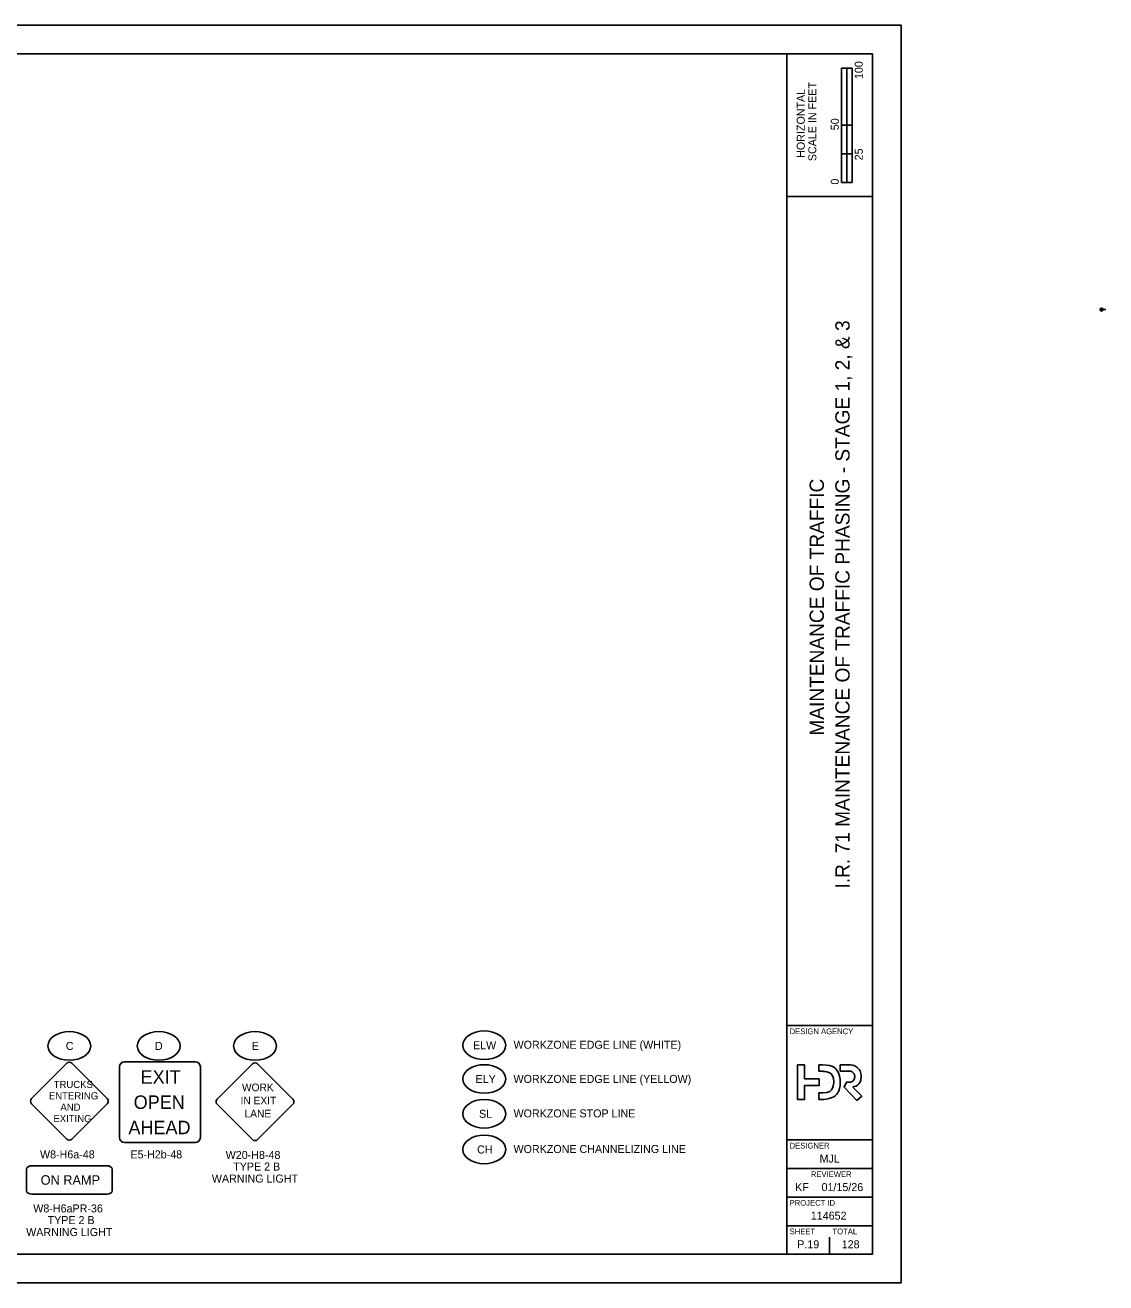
# Model space of a CAD drawing. Extents: x 0 to 37.6, y 0 to 22.
# Drawn here: x 18.67 to 37.58, y 0 to 22 of the extents above; entities that cross this region are included whole.
import ezdxf

# ---------------------------------------------------------------- set-up
doc = ezdxf.new("R2010")
doc.units = 0
for name, color, linetype in [('Default', 7, 'Continuous'), ('SH_Border', 7, 'Continuous'), ('SH_Cut_Line', 7, 'Continuous'), ('SH_Data', 7, 'Continuous'), ('SH_Text', 7, 'Continuous'), ('SN_P_Signs', 7, 'Continuous'), ('SN_P_Text', 7, 'Continuous')]:
    doc.layers.add(name, color=color, linetype=linetype)

msp = doc.modelspace()

# ---------------------------------------------------------------- linework, layer by layer
at = {"layer": 'Default'}
for p, q in [((37.482, 17.025), (37.534, 17.025)), ((37.508, 17.025), (37.584, 17.025))]:
    msp.add_line(p, q, dxfattribs=at)
msp.add_circle((37.508, 17.025), 0.026, dxfattribs=at)
at = {"layer": 'SH_Border'}
for p, q in [((32, 0.5), (32, 21.5)), ((32, 19), (33.5, 19)), ((32, 4.5), (33.5, 4.5)), ((32, 2.5), (33.5, 2.5)), ((32, 2), (33.5, 2)), ((32, 1.5), (33.5, 1.5)), ((32, 1), (33.5, 1))]:
    msp.add_line(p, q, dxfattribs=at)
msp.add_lwpolyline([(1.5, 21.5), (33.5, 21.5), (33.5, 0.5), (1.5, 0.5)], close=True, dxfattribs=at)
at = {"layer": 'SH_Cut_Line'}
msp.add_lwpolyline([(0, 0), (34, 0), (34, 22), (0, 22)], close=True, dxfattribs=at)
at = {"layer": 'SH_Data'}
for p, q in [((32.957, 19.25), (32.957, 21.25)), ((33.144, 21.25), (32.957, 21.25)), ((32.957, 20.25), (32.957, 21.25)), ((32.957, 21.25), (33.05, 21.25)), ((33.05, 21.25), (33.051, 21.25)), ((33.051, 21.25), (33.051, 20.25)), ((33.144, 21.25), (33.144, 19.25)), ((33.051, 20.25), (32.957, 20.25)), ((33.143, 20.25), (33.05, 20.25)), ((33.05, 20.25), (33.05, 19.75)), ((33.143, 19.75), (33.143, 20.25)), ((33.05, 19.75), (32.957, 19.75)), ((32.957, 19.75), (32.957, 19.25)), ((33.05, 19.25), (33.05, 19.75)), ((33.05, 19.75), (33.143, 19.75)), ((33.144, 19.25), (32.957, 19.25)), ((32.957, 19.25), (33.05, 19.25)), ((32.75, 3.5), (32.75, 3.5)), ((32.375, 0.675), (32.375, 0.675)), ((32.75, 0.5), (32.75, 0.8))]:
    msp.add_line(p, q, dxfattribs=at)
msp.add_lwpolyline([(32.565, 3.571), (32.311, 3.571), (32.311, 3.813), (32.189, 3.813), (32.189, 3.209), (32.311, 3.209), (32.311, 3.451), (32.565, 3.451)], close=True, dxfattribs=at)
for points in [[(32.634, 3.813), (32.562, 3.813), (32.562, 3.7), (32.634, 3.7)], [(33.063, 3.813), (32.935, 3.813), (32.935, 3.704), (33.072, 3.704)], [(32.634, 3.322), (32.562, 3.322), (32.562, 3.209), (32.634, 3.209)], [(32.936, 3.511), (32.936, 3.511), (32.936, 3.511), (32.936, 3.512), (32.936, 3.512)], [(33.077, 3.51), (33.043, 3.51), (33.003, 3.424), (33.226, 3.192), (33.313, 3.265), (33.155, 3.425)]]:
    msp.add_lwpolyline(points, dxfattribs=at)
for points in [[(32.936, 3.512), (32.936, 3.512), (32.935, 3.686), (32.808, 3.813), (32.634, 3.813)], [(33.239, 3.759), (33.239, 3.759), (33.193, 3.802), (33.141, 3.813), (33.063, 3.813)], [(33.302, 3.605), (33.302, 3.605), (33.302, 3.668), (33.284, 3.716), (33.239, 3.759)], [(32.634, 3.7), (32.634, 3.7), (32.744, 3.7), (32.822, 3.622), (32.822, 3.511)], [(33.072, 3.704), (33.072, 3.704), (33.113, 3.704), (33.141, 3.696), (33.161, 3.676)], [(33.189, 3.607), (33.189, 3.607), (33.189, 3.546), (33.136, 3.51), (33.077, 3.51)], [(33.155, 3.425), (33.155, 3.425), (33.242, 3.441), (33.302, 3.521), (33.302, 3.605)], [(33.161, 3.676), (33.161, 3.676), (33.179, 3.658), (33.189, 3.634), (33.189, 3.607)], [(32.822, 3.511), (32.822, 3.511), (32.822, 3.4), (32.744, 3.322), (32.634, 3.322)], [(32.634, 3.209), (32.634, 3.209), (32.808, 3.209), (32.935, 3.336), (32.936, 3.511)]]:
    msp.add_open_spline(points, degree=3, dxfattribs=at)
at = {"layer": 'SH_Text'}
for centre in [(26.707, 4.156), (19.446, 4.144), (21.01, 4.144), (22.695, 4.144), (22.695, 4.144), (26.707, 3.566), (26.707, 2.957), (26.707, 2.333)]:
    msp.add_ellipse(centre, major_axis=(0.375, 0), ratio=0.666667, dxfattribs=at)
at = {"layer": 'SN_P_Signs'}
for points in [[(18.783, 3.222), (19.402, 3.841)], [(19.491, 3.841), (20.109, 3.222)], [(20.324, 2.541), (20.324, 3.779)], [(20.413, 3.868), (21.651, 3.868)], [(21.74, 3.779), (21.74, 2.541)], [(22.032, 3.213), (22.651, 3.831)], [(22.739, 3.831), (23.358, 3.213)], [(19.402, 2.515), (18.783, 3.134)], [(20.109, 3.134), (19.491, 2.515)], [(22.651, 2.505), (22.032, 3.124)], [(23.358, 3.124), (22.739, 2.505)], [(21.651, 2.453), (20.413, 2.453)], [(18.696, 1.987), (18.696, 1.612)], [(20.103, 2.049), (18.79, 2.049)], [(20.196, 1.612), (20.196, 1.987)], [(18.79, 1.549), (20.103, 1.549)]]:
    msp.add_lwpolyline(points, dxfattribs=at)
for centre, radius, start, end in [((19.446, 3.797), 0.0625, 45, 135), ((20.413, 3.779), 0.0885, 90, 180), ((21.651, 3.779), 0.0885, 0, 90), ((22.695, 3.787), 0.0625, 45, 135), ((18.828, 3.178), 0.0625, 135, 225), ((20.065, 3.178), 0.0625, 315, 45), ((22.076, 3.168), 0.0625, 135, 225), ((23.314, 3.168), 0.0625, 315, 45), ((19.446, 2.559), 0.0625, 225, 315), ((20.413, 2.541), 0.0885, 180, 270), ((21.651, 2.541), 0.0885, 270, 0), ((22.695, 2.55), 0.0625, 225, 315)]:
    msp.add_arc(centre, radius, start, end, dxfattribs=at)
for centre, major_axis, start_param, end_param in [((18.79, 1.987), (-0.0938, 0), 4.712389, 6.283185), ((20.103, 1.987), (0.0938, 0), 0, 1.570796), ((18.79, 1.612), (-0.0938, 0), 0, 1.570796), ((20.103, 1.612), (0.0938, 0), 4.712389, 6.283185)]:
    msp.add_ellipse(centre, major_axis=major_axis, ratio=0.666667, start_param=start_param, end_param=end_param, dxfattribs=at)

# ---------------------------------------------------------------- texts
at = {"layer": 'Default'}
for s, p in [('P.19', (37.504, 17.016)), ('1', (37.507, 17.032)), ('SR126-MOT - Plan 3', (37.541, 17.032)), ('1:50', (37.541, 17.016))]:
    msp.add_text(s, height=0.00328, dxfattribs=at).set_placement(p)
at = {"layer": 'SH_Data'}
for s, height, p in [('100', 0.14, (33.33, 21.057)), ('SCALE IN FEET', 0.14, (32.517, 19.621)), ('HORIZONTAL', 0.14, (32.315, 19.679)), ('50', 0.14, (32.91, 20.162)), ('25', 0.14, (33.33, 19.635)), ('0', 0.14, (32.91, 19.211)), ('I.R. 71 MAINTENANCE OF TRAFFIC PHASING - STAGE 1, 2, & 3', 0.25, (33.1, 6.898)), ('MAINTENANCE OF TRAFFIC', 0.25, (32.65, 9.572))]:
    msp.add_text(s, height=height, rotation=90, dxfattribs=at).set_placement(p)
for s, height, p in [('DESIGN AGENCY', 0.1, (32.05, 4.35)), ('DESIGNER', 0.1, (32.05, 2.35)), ('MJL', 0.14, (32.575, 2.105)), ('REVIEWER', 0.1, (32.422, 1.85)), ('KF', 0.14, (32.147, 1.605)), ('01/15/26', 0.14, (32.609, 1.605)), ('PROJECT ID', 0.1, (32.05, 1.35)), ('114652', 0.14, (32.421, 1.105)), ('SHEET', 0.1, (32.05, 0.85)), ('TOTAL', 0.1, (32.8, 0.85)), ('P.19', 0.14, (32.184, 0.605)), ('128', 0.14, (32.962, 0.605))]:
    msp.add_text(s, height=height, dxfattribs=at).set_placement(p)
at = {"layer": 'SH_Text'}
for s, p in [('C', (19.385, 4.074)), ('D', (20.944, 4.074)), ('E', (22.639, 4.074)), ('ELW', (26.51, 4.086)), ('WORKZONE EDGE LINE (WHITE)', (27.219, 4.095)), ('ELY', (26.555, 3.496)), ('WORKZONE EDGE LINE (YELLOW)', (27.219, 3.497)), ('SL', (26.616, 2.887)), ('WORKZONE STOP LINE', (27.219, 2.894)), ('CH', (26.581, 2.263)), ('WORKZONE CHANNELIZING LINE', (27.219, 2.271))]:
    msp.add_text(s, height=0.14, dxfattribs=at).set_placement(p)
at = {"layer": 'SN_P_Signs'}
for s, height, p in [('TRUCKS', 0.125, (19.172, 3.408)), ('EXIT', 0.2359, (20.693, 3.484)), ('ENTERING', 0.125, (19.088, 3.209)), ('WORK', 0.1333, (22.467, 3.352)), ('AND', 0.125, (19.29, 3.01)), ('OPEN', 0.2359, (20.572, 3.042)), ('IN EXIT', 0.1333, (22.443, 3.123)), ('EXITING', 0.125, (19.167, 2.811)), ('LANE', 0.1333, (22.512, 2.894)), ('AHEAD', 0.2359, (20.48, 2.6)), ('ON RAMP', 0.1666, (18.944, 1.716))]:
    msp.add_text(s, height=height, dxfattribs=at).set_placement(p)
at = {"layer": 'SN_P_Text'}
for s, p in [('W8-H6a-48', (18.933, 2.177)), ('E5-H2b-48', (20.515, 2.177)), ('W20-H8-48', (22.182, 2.167)), ('TYPE 2 B ', (22.314, 1.964)), ('WARNING LIGHT', (21.94, 1.754)), ('W8-H6aPR-36', (18.815, 1.232)), ('TYPE 2 B ', (19.066, 1.028)), ('WARNING LIGHT', (18.691, 0.818))]:
    msp.add_text(s, height=0.14, dxfattribs=at).set_placement(p)

doc.saveas('drawing.dxf')
